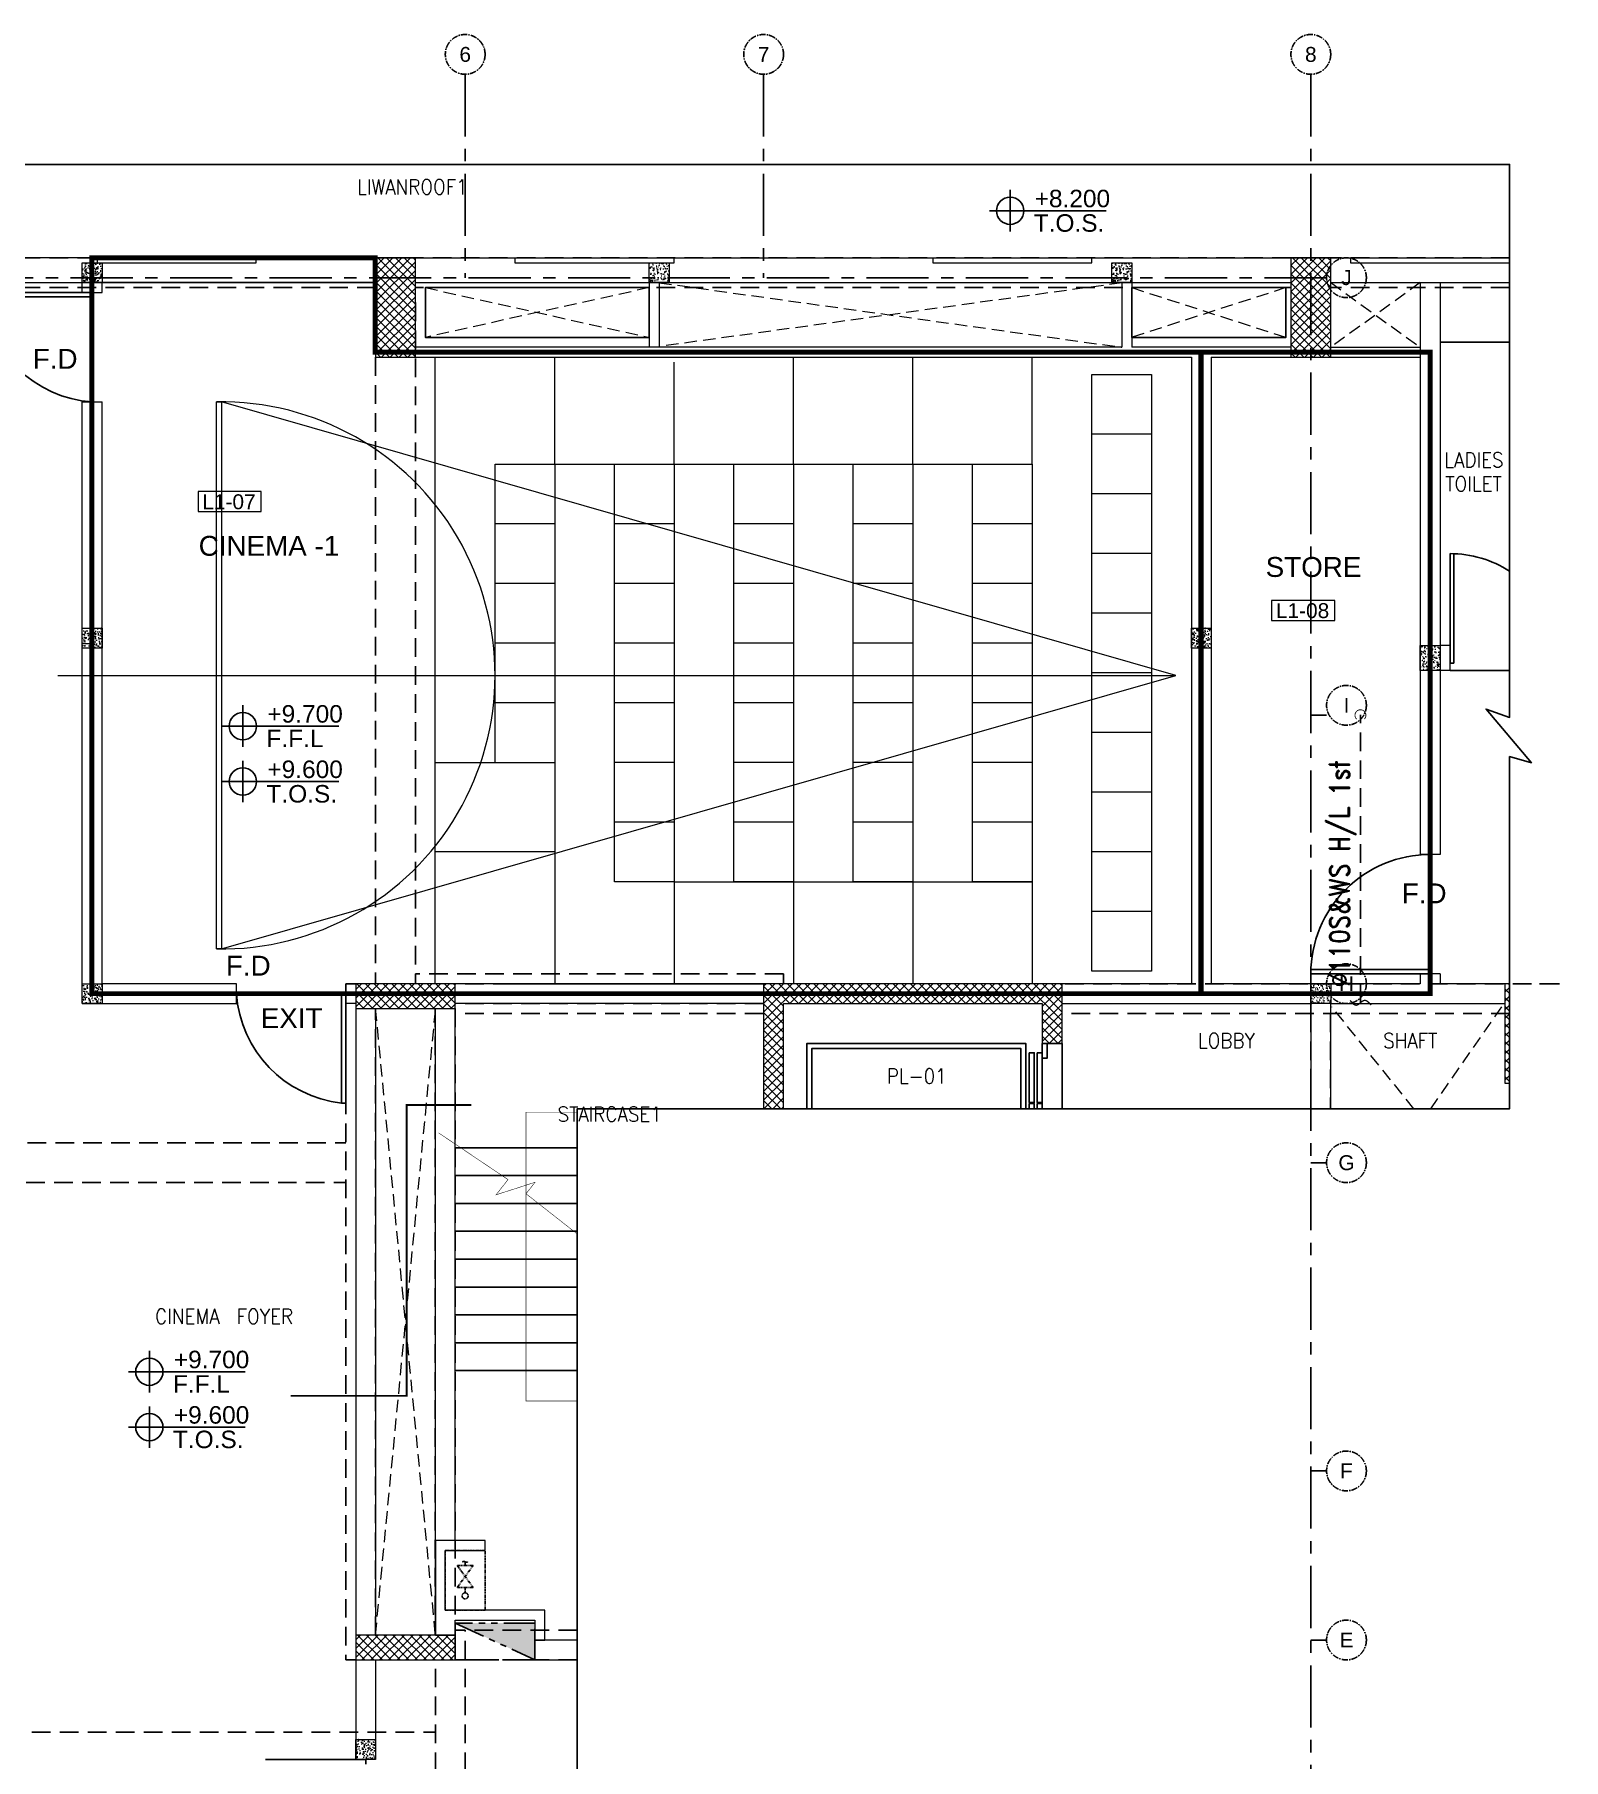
# Model space of a CAD drawing. Header units: millimetres. Extents: x 120409 to 293413, y 279268 to 473550.
# Drawn here: x 141779 to 157148, y 341519 to 358866 of the extents above; entities that cross this region are included whole.
import ezdxf
from ezdxf.enums import TextEntityAlignment as Align

# ---------------------------------------------------------------- set-up
doc = ezdxf.new("R2010")
doc.units = ezdxf.units.MM
doc.header["$LTSCALE"] = 50
doc.header["$MEASUREMENT"] = 0
for name, pattern in [('BASE PLANS-J 2-4-16$0$CENTER', [2, 1.25, -0.25, 0.25, -0.25]), ('BASE PLANS-J 2-4-16$0$HIDDENX2', [0.75, 0.5, -0.25]), ('BASE PLANS-J 2-4-16$0$PHANTOM2', [1.25, 0.625, -0.125, 0.125, -0.125, 0.125, -0.125]), ('DASHED2', [9.524999999999999, 6.35, -3.175]), ('FF$0$HIDDEN2', [0.1875, 0.125, -0.0625]), ('HIDDEN', [0.375, 0.25, -0.125])]:
    doc.linetypes.add(name, pattern=pattern)
for name, color, linetype, lineweight in [('A-LEASING LINE', 255, 'DASHED2', 9), ('A-LEASING NUMBER', 255, 'Continuous', 9), ('BASE PLANS-J 2-4-16$0$A-BLOCK', 255, 'Continuous', 18), ('BASE PLANS-J 2-4-16$0$A-CINEMA DETAILS', 255, 'Continuous', 13), ('BASE PLANS-J 2-4-16$0$A-Concrete post &encasement added 28-3-2011', 255, 'Continuous', 5), ('BASE PLANS-J 2-4-16$0$A-HIDDEN', 8, 'BASE PLANS-J 2-4-16$0$HIDDENX2', 9), ('BASE PLANS-J 2-4-16$0$S-COL', 255, 'Continuous', 20)]:
    doc.layers.add(name, color=color, linetype=linetype, lineweight=lineweight)
for name, color, linetype in [('A-LEVEL', 255, 'Continuous'), ('A-TEXT', 255, 'Continuous'), ('BASE PLANS-J 2-4-16$0$A-AXIS', 255, 'Continuous'), ('BASE PLANS-J 2-4-16$0$A-DOOR', 255, 'Continuous'), ('BASE PLANS-J 2-4-16$0$A-MARK-SECTIONS', 255, 'BASE PLANS-J 2-4-16$0$CENTER'), ('BASE PLANS-J 2-4-16$0$A-TEXT', 255, 'Continuous'), ('BASE PLANS-J 2-4-16$0$AC-Fresh DUCT', 255, 'Continuous'), ('BASE PLANS-J 2-4-16$0$Axis', 8, 'BASE PLANS-J 2-4-16$0$CENTER'), ('BASE PLANS-J 2-4-16$0$BS-TOILET FUR', 255, 'Continuous'), ('BASE PLANS-J 2-4-16$0$ELEV.', 252, 'Continuous'), ('BASE PLANS-J 2-4-16$0$FD', 255, 'Continuous'), ('BASE PLANS-J 2-4-16$0$LIFTS', 8, 'Continuous'), ('BASE PLANS-J 2-4-16$0$P-FIRE-HOSE', 255, 'BASE PLANS-J 2-4-16$0$PHANTOM2'), ('BASE PLANS-J 2-4-16$0$S-COL-HAT', 8, 'Continuous'), ('BASE PLANS-J 2-4-16$0$stair', 8, 'Continuous'), ('DIM', 255, 'Continuous'), ('FF$0$A-CONCRETE HIDDEN', 8, 'FF$0$HIDDEN2'), ('OUT RETAIL', 253, 'Continuous'), ('P-PIPE-DRA', 40, 'Continuous'), ('P-PIPE-DRA-TXT', 181, 'Continuous')]:
    doc.layers.add(name, color=color, linetype=linetype)
doc.styles.add('ARIAL', font='ARIALUNI.TTF')
doc.styles.add('BASE PLANS-J 2-4-16$0$ARIAL', font='ARIALUNI.TTF')
doc.styles.add('BASE PLANS-J 2-4-16$0$style1', font='arial.ttf')
doc.styles.add('ROMANS', font='ROMANS.shx', dxfattribs={"width": 0.9})
doc.styles.add('SS', font='romand.shx', dxfattribs={"width": 0.85, "height": 200})
doc.styles.add('VK', font='arial.ttf', dxfattribs={"width": 0.8})
pattern_1 = [(135, (115077.2295139879, 45947.43516076996), (-44.19417382415922, -44.19417382415921), []), (225, (115077.2295139879, 45947.43516076996), (44.19417382415921, -44.19417382415922), [])]
pattern_2 = [(140, (115077.2295139879, 45947.43516076996), (6.275213498259515, 71.72601826007535), [7.5, -82.5]), (85.00000000000001, (115077.2295139879, 45947.43516076996), (-75.21921337000119, -13.8751333613), [6, -66]), (190.45144446, (115077.7524483879, 45953.41232886996), (-68.94399909686294, 57.8508846727112), [6.374019199999999, -70.1142112]), (136.1842, (115057.2295139879, 45947.43516076996), (16.55192807930766, 106.7241330671572), [11.24999999999999, -123.75]), (186.63563549, (115058.6088446879, 45956.32883526997), (-97.41186007745505, 93.46619456742283), [9.5610342, -105.171376]), (81.18416399000002, (115057.2295139879, 45947.43516076996), (-97.41186002699902, 93.46619450547732), [9, -99.0000001]), (111, (115062.2295139879, 45957.43516076996), (40.26188906653389, 59.69070521184616), [7.5, -82.5]), (56.00000000000004, (115062.2295139879, 45957.43516076996), (-72.5150045046853, 24.33153319215818), [6, -66]), (161.45144474, (115065.5846713879, 45962.40938616997), (-32.25311528063538, 84.02223767299711), [6.374018999999998, -70.11421119999996]), (127.5, (115077.2295139879, 45947.43516076996), (-33.28938538313115, 1.215985531729069), [0, -65.19999999999999, 0, -67, 0, -66.25]), (97.49999999999997, (115077.2295139879, 45947.43516076996), (-39.44117118823603, 26.30695374421486), [0, -38.2, 0, -63.7, 0, -25.25]), (57.49999999999999, (115077.2295139879, 45925.13516076996), (2.255487173437979, 53.3822436172409), [0, -24.99999999999999, 0, -77.99999999999996, 0, -103.5]), (47.5, (115077.2295139879, 45915.13516076996), (-10.01049823323177, 58.31861693423862), [0, -32.5, 0, -51.8, 0, -73.5])]

# ---------------------------------------------------------------- blocks, each defined once
blk = doc.blocks.new('BASE PLANS-J 2-4-16$0$ax-new')
at = {"layer": 'BASE PLANS-J 2-4-16$0$Axis', "ltscale": 10}
for p, q in [((-117822.4140537655, 419318.1265429123), (-117822.4140537654, 417272.6496454286)), ((-114822.4140537655, 419318.1265429123), (-114822.4140537654, 417272.6496454286)), ((-109322.4140537655, 419318.1265429123), (-109322.4140537648, 392520.9138897466)), ((-109163.9648367942, 417272.6496454286), (-139654.929223103, 417272.6496454286)), ((-109163.9648367942, 412872.6496195168), (-109322.4140537654, 412872.6496195168)), ((-109163.9648367942, 410172.6495929463), (-109322.4140537654, 410172.6495929463)), ((-109163.9648367942, 408372.6495929463), (-109322.4140537654, 408372.6495929463)), ((-109163.9648367942, 405272.6495929463), (-109322.4140537654, 405272.6495929463)), ((-109163.9648367942, 403572.6495929463), (-109322.4140537654, 403572.6495929463))]:
    blk.add_line(p, q, dxfattribs=at)
at = {"layer": 'BASE PLANS-J 2-4-16$0$Axis'}
for centre in [(-117822.4140537655, 419518.1265429123), (-114822.4140537655, 419518.1265429123), (-109322.4140537655, 419518.1265429123), (-108963.9648367942, 417272.6496454286), (-108963.9648367942, 412972.3636023082), (-108963.9648367941, 410172.8540939875), (-108963.9648367942, 408373.0771847549), (-108963.9648368142, 405273.0771849416), (-108963.9648368142, 403572.8543471838)]:
    blk.add_circle(centre, 200.0000000000031, dxfattribs=at)
at = {"layer": 'BASE PLANS-J 2-4-16$0$Axis', "style": 'BASE PLANS-J 2-4-16$0$style1'}
for s, p in [('6', (-117822.4140537655, 419518.1265429123)), ('7', (-114822.4140537655, 419518.1265429123)), ('8', (-109322.4140537655, 419518.1265429123)), ('J', (-108963.9648367942, 417272.6496454286)), ('I', (-108963.9648367942, 412972.3636023082)), ('H', (-108963.9648367941, 410172.8540939875)), ('G', (-108963.9648367942, 408373.0771847549)), ('F', (-108963.9648368142, 405273.0771849416)), ('E', (-108963.9648368142, 403572.8543471838))]:
    blk.add_text(s, height=149.9999999999999, dxfattribs=at).set_placement(p, align=Align.MIDDLE)
blk = doc.blocks.new('BASE PLANS-J 2-4-16$0$DOOR SINGLE1')
at = {"layer": 'BASE PLANS-J 2-4-16$0$A-DOOR'}
for p, q in [((-11552.44818072436, 19407.6185403478), (-11555.3053235815, 19407.6185403478)), ((-11555.3053235815, 19407.6185403478), (-11555.3053235815, 19327.6185403478)), ((-11552.44818072436, 19407.6185403478), (-11552.44818072436, 19327.6185403478))]:
    blk.add_line(p, q, dxfattribs=at)
blk.add_arc((-11555.3053235815, 19407.6185403478), 79.99999999999895, 270, 0, dxfattribs=at)
blk = doc.blocks.new('BASE PLANS-J 2-4-16$0$fc1')
at = {"layer": 'BASE PLANS-J 2-4-16$0$P-FIRE-HOSE'}
for p, q in [((151.6626605887431, 200), (112.8056369301048, 200)), ((370.1677648178302, 200), (424.7684297628584, 200))]:
    blk.add_line(p, q, dxfattribs=at)
for points in [[(0, 0), (600, 0), (600, 400), (0, 400)], [(370.1677648178302, 279.5299415033078), (370.1677648178302, 120.4700584967504), (151.6626605886849, 279.5299415033078), (151.6626605887431, 120.4700584967504)]]:
    blk.add_lwpolyline(points, close=True, dxfattribs=at)
blk.add_circle((455.3211641981615, 200), 30.55273443534467, dxfattribs=at)
for centre, radius, start, end in [((133.5357453629258, 187.6474561278591), 23.92332767894522, 148.9130113261631, 211.0869886738368), ((90.3560379569535, 213.6817488063243), 26.49761565745567, 328.9130113261631, 26.85127802850284)]:
    blk.add_arc(centre, radius, start, end, dxfattribs=at)
blk = doc.blocks.new('BASE PLANS-J 2-4-16$0$fcd')
at = {"layer": 'BASE PLANS-J 2-4-16$0$P-FIRE-HOSE'}
h = blk.add_hatch(color=256, dxfattribs=at)
h.dxf.hatch_style = 1
h.paths.add_polyline_path([(-79.99999999999636, 0), (-79.99999999999636, -37), (0, -37), (-33.46324915024889, -21.52324726800725), (-34.2204918348616, -21.17302252637455), (-34.8803274433576, -20.86784855744554)])
blk.add_line((0, -37), (-79.99999999999636, 0), dxfattribs=at)
blk.add_lwpolyline([(-79.99999999999636, -37), (0, -37), (0, 0), (-79.99999999999636, 0)], close=True, dxfattribs=at)
blk = doc.blocks.new('LEASING')
at = {"layer": 'A-LEASING NUMBER'}
blk.add_lwpolyline([(270.5728145366593, 87.30789914319757), (799.3214477127473, 87.30789914319757), (799.3214477127473, 255.13062138448), (270.5728145366593, 255.13062138448)], close=True, dxfattribs=at)
at = {"layer": 'A-LEASING NUMBER', "style": 'ARIAL'}
blk.add_attdef('4TH-01', text='', height=100, dxfattribs=at).set_placement((529.5290531516075, 169.6298666000366), align=Align.MIDDLE_CENTER)
blk = doc.blocks.new('HK')
for points in [[(0, 17.82), (0, -17.82)], [(82.16502193396632, 0), (-17.82, 0)]]:
    blk.add_lwpolyline(points)
blk.add_circle((0, 1e-16), 11.7)
at = {"style": 'VK'}
for tag, p in [('REL', (21, 3)), ('APS', (20.20748035152395, -18))]:
    blk.add_attdef(tag, p, '', height=15, dxfattribs=at)
blk = doc.blocks.new('A$C15096C43')
at = {"layer": 'FF$0$A-CONCRETE HIDDEN', "ltscale": 30}
for p, q in [((20503.06207406776, 600.0635729829082), (4200.000005997252, 600.0635729036294)), ((29699.7657043021, 600.0635730275535), (20903.06216693936, 600.0635729847709)), ((31897.44198223825, 600.0635730382055), (30099.7657043021, 600.0635730295326)), ((20503.06207406776, 300.0635729829082), (12800.00000599712, 300.0635729454225)), ((29698.76571030052, 300.0635730276117), (20899.00006530328, 300.0635729847709)), ((31897.44198223825, 300.0635730382637), (30099.7657043021, 300.0635730295326)), ((20899.00006530328, 150.0003980568144), (20899.00006530328, -6699.795067428378)), ((20499.00006530328, -399.9993109371862), (20499.00006530328, -6699.795067428378)), ((32400.32165560835, -6699.795145307551), (27400.12574471043, -6699.795145307551)), ((32200.32165560823, -6699.794815487054), (32439.90486588066, -6699.794815487054)), ((20499.00004849593, -13249.79490260349), (20499.00004319298, -6949.795067428378)), ((21099.00004323512, -6949.794795858266), (21099.00004323536, -13249.7946336547)), ((21297.99210673138, -6949.794795858266), (21299.03178308344, -13499.79490260349)), ((31899.76570430036, -6999.795145307551), (27400.12574471043, -6999.795145307551)), ((29899.76573554437, -6999.795145307551), (29899.76573554437, -7957.052654507337)), ((30098.76574153999, -6999.795145307551), (30098.76574153999, -7957.052654507337)), ((7999.000128216096, -8299.572735603957), (20199.00004432919, -8299.572735603957)), ((13049.66912076178, -8699.572735603957), (20199.00004466587, -8699.572735603957)), ((20300.00000599735, -13249.79490260349), (20299.00004849593, -13249.79490260431)), ((22525.97873718028, -13199.79490156699), (21298.98416431992, -13199.79490260349)), ((21303.06204738897, -13289.79456100182), (21303.06204738897, -13289.79456100182)), ((21400.97923144126, -21650.42941375275), (21400.97923144126, -13199.79490251734)), ((20300.00000599735, -13499.79490260349), (20199.00004870641, -13499.79490268847)), ((21100.97923144126, -21650.42941375275), (21100.97923144126, -13499.79490260349)), ((22525.97873718028, -13499.79490156705), (21299.00001199309, -13499.79490260349)), ((16199.98680644167, -14224.79489177337), (21099.95383812288, -14224.79488763423))]:
    blk.add_line(p, q, dxfattribs=at)
for points in [[(20300.00000599735, -6699.795145307551), (20199.0000429825, -6699.795145307551), (20199.00004870641, -13499.79490268847), (20300.00000599735, -13499.79490260349)], [(24599.76420915521, -6699.795145307551), (24599.76420915521, -6599.795145307551), (20900.06216693947, -6599.795145307551)], [(24399.7642091551, -6699.795145307551), (21300.06198499176, -6699.795145307551)], [(24399.7642091551, -6899.795145307551), (21300.06198499176, -6899.795145307551)], [(24399.7642091551, -6999.795145307551), (21300.06198499176, -6999.795145307551)]]:
    blk.add_lwpolyline(points, dxfattribs=at)
blk = doc.blocks.new('*U92')
at = {"layer": 'P-PIPE-DRA', "color": 142, "const_width": 0.008461538461533736}
blk.add_lwpolyline([(0.03889099966900193, -0.03889074626113721, 2.41421356237317), (-0.03889074626110381, -0.0388909996690146)], format="xyb", dxfattribs=at)
blk = doc.blocks.new('*U93')
at = {"layer": 'P-PIPE-DRA', "color": 1, "const_width": 0.02}
blk.add_lwpolyline([(0.1647521156770357, -0.03540407747271118), (0.1444991908776904, -0.01331925605992914), (0.1242006439267869, 0.006846141327063647), (0.1140200052221389, 0.01560923600282992), (0.1038108526727669, 0.02317269066247791), (0.09356748350972625, 0.02929657730278395), (0.08328419496407212, 0.0337409679205244), (0.07295528426685978, 0.03626593451247558), (0.06257504864914437, 0.03663154907541385), (0.05213835431150559, 0.03461666344276278), (0.04165063285377704, 0.03034885897312875), (0.03112664569847116, 0.02426366417928211), (0.02058147492349511, 0.01680719136745225), (-0.0005120891738391387, -0.0004351390852396478), (-0.02150940281496883, -0.01780923393511199), (-0.03193426051968919, -0.0254304122434174), (-0.04228980937663709, -0.03174619473232981), (-0.0525609673079054, -0.03631046909561986), (-0.06273265305699936, -0.03867714501857006), (-0.07279497796730046, -0.03853915264322514), (-0.08275556079636243, -0.0360581446731584), (-0.09262570621987855, -0.03149445617445011), (-0.102416718913542, -0.0251084222131804), (-0.1121399035530461, -0.01716037785542949), (-0.121806564814084, -0.007910658167277583), (-0.1410155359035342, 0.01345246693590843), (-0.1601340695874384, 0.03689827256773608)], dxfattribs=at)

msp = doc.modelspace()

# ---------------------------------------------------------------- hatches: boundary and pattern name
at = {"layer": 'BASE PLANS-J 2-4-16$0$A-Concrete post &encasement added 28-3-2011', "ltscale": 15}
h = msp.add_hatch(dxfattribs=at)
h.set_pattern_fill('AR-CONC', color=256, scale=10, angle=90)
h.set_pattern_definition(pattern_2)
h.paths.add_polyline_path([(142258.0366109172, 356570.0844259624), (142458.008975691, 356570.0844259624), (142458.008975691, 356370.0844259624), (142258.0366109172, 356370.0844259624)])
h = msp.add_hatch(dxfattribs=at)
h.set_pattern_fill('AR-CONC', color=256, scale=10, angle=90)
h.set_pattern_definition([(140, (123477.4455528855, 45947.43514286412), (6.275213498259515, 71.72601826007535), [7.5, -82.5]), (85.00000000000001, (123477.4455528855, 45947.43514286412), (-75.21921337000119, -13.8751333613), [6, -66]), (190.45144446, (123477.9684872855, 45953.41231096412), (-68.94399909686294, 57.8508846727112), [6.374019199999999, -70.1142112]), (136.1842, (123457.4455528855, 45947.43514286412), (16.55192807930766, 106.7241330671572), [11.24999999999999, -123.7499999999999]), (186.63563549, (123458.8248835855, 45956.32881736413), (-97.41186007745505, 93.46619456742283), [9.5610342, -105.171376]), (81.18416399000002, (123457.4455528855, 45947.43514286412), (-97.41186002699902, 93.46619450547732), [9, -99.0000001]), (111, (123462.4455528855, 45957.43514286412), (40.26188906653389, 59.69070521184616), [7.5, -82.5]), (56.00000000000004, (123462.4455528855, 45957.43514286412), (-72.5150045046853, 24.33153319215818), [6, -66]), (161.45144474, (123465.8007102855, 45962.40936826413), (-32.25311528063538, 84.02223767299711), [6.374018999999995, -70.11421119999991]), (127.5, (123477.4455528855, 45947.43514286412), (-33.28938538313115, 1.215985531729069), [0, -65.19999999999999, 0, -67, 0, -66.25]), (97.49999999999994, (123477.4455528855, 45947.43514286412), (-39.44117118823603, 26.30695374421486), [0, -38.2, 0, -63.7, 0, -25.25]), (57.49999999999999, (123477.4455528855, 45925.13514286412), (2.255487173437979, 53.3822436172409), [0, -24.99999999999998, 0, -77.99999999999991, 0, -103.4999999999999]), (47.5, (123477.4455528855, 45915.13514286412), (-10.01049823323177, 58.31861693423862), [0, -32.5, 0, -51.8, 0, -73.5])])
h.paths.add_polyline_path([(147957.8568059241, 356570.0844080566), (148157.8291706979, 356570.0844080566), (148157.8291706979, 356370.0844080566), (147957.8568059241, 356370.0844080566)])
h = msp.add_hatch(dxfattribs=at)
h.set_pattern_fill('AR-CONC', color=256, scale=10, angle=90)
h.set_pattern_definition([(140, (128128.4191773534, 45947.43534622493), (6.275213498259515, 71.72601826007535), [7.5, -82.5]), (85.00000000000001, (128128.4191773534, 45947.43534622493), (-75.21921337000119, -13.8751333613), [6, -66]), (190.45144446, (128128.9421117534, 45953.41251432493), (-68.94399909686294, 57.8508846727112), [6.374019199999999, -70.1142112]), (136.1842, (128108.4191773534, 45947.43534622493), (16.55192807930766, 106.7241330671572), [11.24999999999999, -123.7499999999999]), (186.63563549, (128109.7985080534, 45956.32902072493), (-97.41186007745505, 93.46619456742283), [9.5610342, -105.171376]), (81.18416399000002, (128108.4191773534, 45947.43534622493), (-97.41186002699902, 93.46619450547732), [9, -99.0000001]), (111, (128113.4191773534, 45957.43534622493), (40.26188906653389, 59.69070521184616), [7.5, -82.5]), (56.00000000000004, (128113.4191773534, 45957.43534622493), (-72.5150045046853, 24.33153319215818), [6, -66]), (161.45144474, (128116.7743347534, 45962.40957162493), (-32.25311528063538, 84.02223767299711), [6.374018999999994, -70.1142111999999]), (127.5, (128128.4191773534, 45947.43534622493), (-33.28938538313115, 1.215985531729069), [0, -65.19999999999999, 0, -67, 0, -66.25]), (97.49999999999993, (128128.4191773534, 45947.43534622493), (-39.44117118823603, 26.30695374421486), [0, -38.2, 0, -63.7, 0, -25.25]), (57.49999999999999, (128128.4191773534, 45925.13534622492), (2.255487173437979, 53.3822436172409), [0, -24.99999999999998, 0, -77.9999999999999, 0, -103.4999999999999]), (47.5, (128128.4191773534, 45915.13534622492), (-10.01049823323177, 58.31861693423862), [0, -32.5, 0, -51.8, 0, -73.5])])
h.paths.add_polyline_path([(152608.830430392, 356570.0846114174), (152808.8027951658, 356570.0846114174), (152808.8027951658, 356370.0846114174), (152608.830430392, 356370.0846114174)])
h = msp.add_hatch(dxfattribs=at)
h.set_pattern_fill('AR-CONC', color=256, scale=10, angle=90)
h.set_pattern_definition(pattern_2)
h.paths.add_polyline_path([(142258.0362391126, 352895.1887167328), (142458.0086038864, 352895.1887167328), (142458.0086038864, 352695.1887167328), (142258.0362391126, 352695.1887167328)])
h = msp.add_hatch(dxfattribs=at)
h.set_pattern_fill('AR-CONC', color=256, scale=10, angle=90)
h.set_pattern_definition(pattern_2)
h.paths.add_polyline_path([(153407.6408503284, 352895.1872851168), (153607.6132151022, 352895.1872851168), (153607.6132151022, 352695.1872851168), (153407.6408503284, 352695.1872851168)])
h = msp.add_hatch(dxfattribs=at)
h.set_pattern_fill('AR-CONC', color=256, scale=10, angle=90)
h.set_pattern_definition(pattern_2)
h.paths.add_polyline_path([(155707.668485555, 352720.0844080624), (155907.6408503288, 352720.0844080624), (155907.6408503288, 352470.0844080624), (155707.668485555, 352470.0844080624)])
h = msp.add_hatch(dxfattribs=at)
h.set_pattern_fill('AR-CONC', color=256, scale=10, angle=90)
h.set_pattern_definition(pattern_2)
h.paths.add_polyline_path([(142258.0366008006, 349320.2904344023), (142458.0089655743, 349320.2904344023), (142458.0089655743, 349120.2904344023), (142258.0366008006, 349120.2904344023)])
h = msp.add_hatch(dxfattribs=at)
h.set_pattern_fill('AR-CONC', color=256, scale=10, angle=90)
h.set_pattern_definition(pattern_2)
h.paths.add_polyline_path([(154607.8196441863, 349320.4538639159), (154807.8196441863, 349320.4538639159), (154807.8196441863, 349120.4529347726), (154607.8196441863, 349120.4529347726)])
h = msp.add_hatch(dxfattribs=at)
h.set_pattern_fill('AR-CONC', color=256, scale=10, angle=90)
h.set_pattern_definition(pattern_2)
h.paths.add_polyline_path([(145007.9928911054, 341720.2897287448), (145207.9652558792, 341720.2897287448), (145207.9652558792, 341520.2897287448), (145007.9928911054, 341520.2897287448)])
at = {"layer": 'BASE PLANS-J 2-4-16$0$S-COL-HAT', "ltscale": 15}
h = msp.add_hatch(dxfattribs=at)
h.set_pattern_fill('ANSI37', color=256, scale=500, angle=90)
h.set_pattern_definition(pattern_1)
h.paths.add_polyline_path([(145607.0365929395, 356620.0850374781), (145207.0365929395, 356620.0850374781), (145207.0365929395, 355620.0850374781), (145607.0365929395, 355620.0850374781)])
h = msp.add_hatch(dxfattribs=at)
h.set_pattern_fill('ANSI37', color=256, scale=500, angle=90)
h.set_pattern_definition(pattern_1)
h.paths.add_polyline_path([(154807.8022319383, 356620.08503748), (154407.8022319383, 356620.08503748), (154407.8022319383, 355620.08503748), (154807.8022319383, 355620.08503748)])
h = msp.add_hatch(dxfattribs=at)
h.set_pattern_fill('ANSI37', color=256, scale=500, angle=90)
h.set_pattern_definition(pattern_1)
h.paths.add_polyline_path([(145008.0539458807, 349320.0848966156), (145008.0539458807, 349070.0848966156), (146008.0539458807, 349070.0848966156), (146008.0539458807, 349320.0848966156)])
h = msp.add_hatch(dxfattribs=at)
h.set_pattern_fill('ANSI37', color=256, scale=500, angle=90)
h.set_pattern_definition(pattern_1)
h.paths.add_polyline_path([(149108.0539457119, 348063.0319663456), (149308.0539457119, 348063.0319663456), (149308.0539457119, 349120.0853348979), (151908.0539458832, 349120.0853348979), (151908.0539458832, 348720.0852582724), (152108.055440859, 348720.0852582724), (152108.055440859, 349320.0853348979), (149108.0539457119, 349320.0853348979)])
h = msp.add_hatch(dxfattribs=at)
h.set_pattern_fill('ANSI37', color=256, scale=500, angle=90)
h.set_pattern_definition(pattern_1)
h.paths.add_polyline_path([(156605.4192847338, 348320.0849745021), (156605.4192847338, 349320.0849745021), (156558.0539458808, 349320.0849745021), (156558.0539458808, 348320.0849745021)])
h = msp.add_hatch(dxfattribs=at)
h.set_pattern_fill('ANSI37', color=256, scale=500, angle=90)
h.set_pattern_definition(pattern_1)
h.paths.add_polyline_path([(145008.0713641245, 342770.085257423), (145008.0713641245, 342520.085257423), (146008.071364124, 342520.085257423), (146008.071364124, 342770.085257423)])

# ---------------------------------------------------------------- linework, layer by layer
at = {"layer": 'A-LEASING LINE', "const_width": 50}
for points in [[(142354.0503060003, 356620.020161605), (145203.0337044524, 356620.020161605), (145203.0337044524, 355670.0202857687), (153503.6548565011, 355670.0202857687), (153503.6548565011, 349220.0755170251), (142354.0503060003, 349220.2254012469)], [(153507.6577389924, 349220.1390151855), (155807.6578743014, 349220.1390151855), (155807.6578743014, 355670.08503748), (153507.6577389924, 355670.08503748)]]:
    msp.add_lwpolyline(points, close=True, dxfattribs=at)
at = {"layer": 'BASE PLANS-J 2-4-16$0$A-BLOCK'}
for p, q in [((142408.0363416271, 356620.084518968), (139808.0369267901, 356620.0844969851)), ((142408.0363416271, 356620.0844259661), (144008.0369267901, 356620.0844259661)), ((146608.0363416276, 356620.0844259624), (148208.0369267897, 356620.0844259624)), ((150808.0363416271, 356620.0844259661), (152408.0369267901, 356620.0844259661)), ((155008.0353017971, 356620.0843750414), (156608.0358869601, 356620.0843750414)), ((137508.0365276374, 356370.0844080494), (145207.0365869437, 356370.0844080549)), ((145207.0365869437, 356370.0846956809), (142258.0366109172, 356370.0846956809)), ((142258.0366109177, 356270.1071630594), (142258.0366109172, 356370.0846956809)), ((142258.0366109172, 356370.0844080512), (145207.0365869437, 356370.0844080549)), ((142458.0366109177, 356270.1071114567), (142458.0366109172, 356370.0846956809)), ((145607.0365869437, 356370.0844080549), (153607.6408503284, 356370.0844080605)), ((152808.8027951658, 356370.0844080587), (152808.8028235866, 355720.0847268299)), ((153607.6408503284, 356370.0844080605), (154407.8022259425, 356370.0844080605)), ((154807.8022259425, 356370.0844080605), (156605.4192847338, 356370.0844080618)), ((155707.6408503288, 356370.0844080587), (155707.6408503288, 350620.289973433)), ((155907.6408503288, 356370.0844080587), (155907.6408503288, 354020.0844080624)), ((142258.0366109177, 356270.1071630594), (142458.0366109177, 356270.1071114567)), ((152708.8027951635, 355720.0844119367), (145607.0365869437, 355720.0844119367)), ((145607.0365869437, 355620.0844119367), (153407.6408503284, 355620.0844119367)), ((147007.6771208593, 354545.2724457), (147007.6771208588, 355620.0844119367)), ((149407.6771208593, 354545.2724457), (149407.6771208593, 355620.0844119367)), ((150607.6771208593, 354545.2724457), (150607.6771208593, 355620.0844119367)), ((151807.6771208588, 354545.2724457), (151807.6771208588, 355620.0844119367)), ((154407.8022259425, 355720.0844119367), (152808.8028235866, 355720.0844119367)), ((153407.6408503284, 355620.0844119367), (153407.6408503284, 349320.28920311)), ((153607.6408503284, 355620.0844119367), (153607.6408503284, 349320.28920311)), ((153607.6408503284, 355620.0844119367), (154407.8022259425, 355620.0844119367)), ((154807.8022259425, 355720.0844119367), (155707.6408503288, 355720.0844119367)), ((154807.8022259425, 355620.08503748), (155707.6408503288, 355620.08503748)), ((148207.6771208588, 354545.2724457), (148207.6771208588, 355570.0840665986)), ((142258.0360018141, 355170.1070788977), (142458.0360018141, 355170.1070788977)), ((142258.0361404782, 353770.0844080512), (142258.0360018141, 355170.1070788977)), ((142458.0366109181, 349320.28920311), (142458.0360018141, 355170.1070788977)), ((146407.6771208593, 354545.2724457), (151807.6771208588, 354545.2724457)), ((155907.6408503288, 354020.0844080624), (155907.6408503288, 350620.2899724421)), ((142258.0366109181, 349120.28920311), (142258.0361404782, 353770.0844080512)), ((156007.6418973351, 352720.0844080643), (155907.6408503288, 352720.0844080624)), ((156007.6418985971, 352470.0844080643), (156007.6418973351, 352720.0844080643)), ((156007.6418985971, 352470.0844080624), (155907.6408503288, 352470.0844080624)), ((147007.6771208593, 350645.2724457), (147007.6771208593, 349320.289815857)), ((155907.6408675094, 350620.2899724421), (155707.6408503298, 350620.289973433, -1.525707009630561e-09)), ((149407.6771208593, 350420.2724457), (149407.6771208593, 349320.289815857)), ((150607.6771208593, 350420.2724457), (150607.6771208593, 349320.289815857)), ((151807.6771208588, 350420.2724457), (151807.6771208588, 349320.289815857)), ((148207.6771208588, 350345.3092140657), (151807.6771208588, 350345.3092140657)), ((148207.6771208588, 350345.3092140657), (148207.6771208588, 349320.289815857)), ((155707.6408503288, 349420.2889264476), (155707.6408503288, 349320.2889507738)), ((155907.6408503288, 349420.2889254381), (155707.6408503288, 349420.2889264476)), ((155907.6408503288, 349420.2889254381), (155907.6408503288, 349320.288933291)), ((143807.9928846052, 349320.28920311), (142458.0366109181, 349320.28920311)), ((143807.9928846052, 349120.28920311), (143807.9928846052, 349320.28920311)), ((149107.8007307956, 349320.0857785036), (144907.9928652057, 349320.0846883979)), ((144907.9929170273, 349120.28920311), (144907.9928652057, 349320.0846883979)), ((146404.992958717, 349320.28920311), (148958.4324183296, 349320.2897073653)), ((153407.6408503284, 349320.2891518277), (152107.8022259427, 349320.2892654528)), ((155707.6408503288, 349320.2889507738), (153607.6408503284, 349320.2891343449)), ((156558.053939885, 349320.0849745021), (155907.6408503288, 349320.288933291)), ((142258.0366109181, 349120.28920311), (143807.9928846052, 349120.28920311)), ((145008.0365276377, 349120.084715125), (144907.9928651527, 349120.0846883979)), ((145007.99289109, 349070.28920311), (145007.9928911021, 341520.2897287448)), ((145207.99289109, 349070.28920311), (145207.9928910998, 342770.289728741)), ((149107.8007307956, 349120.0857785036), (146008.0365276377, 349120.0849745021)), ((152107.8022259427, 349120.4531305347), (154608.6077556201, 349120.453130531)), ((154608.6077556201, 349120.2890278985), (154608.6077556218, 348063.0319663455)), ((154807.59233846, 349120.2892191735), (156557.8022259407, 349120.2889681523)), ((154808.6077556201, 348063.0319663455), (154808.6077556201, 349120.2892191735)), ((147233.9560396758, 342720.0849745009), (146808.0539458808, 342720.0849745002)), ((145207.9928911002, 342520.289728741), (145207.9928911021, 341520.2897287448)), ((145207.9928911021, 341520.2897287448), (145007.9928911021, 341520.2897287448))]:
    msp.add_line(p, q, dxfattribs=at)
for points in [[(142408.0363416271, 356620.0844259661), (142408.0363416271, 356570.0844259661), (144008.0369267901, 356570.0844259661), (144008.0369267901, 356620.0846956772), (146608.0363416276, 356620.0846956772), (146608.0363416276, 356570.0844259624), (148208.0369267897, 356570.0844259624), (148208.0369267897, 356620.0845680077), (150808.0363416271, 356620.0845899907)], [(150808.0363416271, 356620.0844259661), (150808.0363416271, 356570.0844259661), (152408.0369267901, 356570.0844259661), (152408.0369267901, 356620.0844259661)], [(152408.0369267901, 356620.0846035209), (155008.0353017971, 356620.0846255039)], [(155008.0353017971, 356620.0843750414), (155008.0353017971, 356570.0843750414), (156608.0358869601, 356570.0843750414), (156608.0358869601, 356620.0843750414)], [(147957.8568059241, 356370.0844080568), (147957.8568059241, 355720.0948831782)], [(148057.9055387485, 356370.0844080568), (148057.835538634, 355720.0747603838)], [(152708.8027951658, 356370.0844080587), (152708.8027951661, 355720.0847617582), (152708.8027951661, 355720.0847617582)], [(143608.0360332768, 355171.1945394882), (143658.0360332768, 355171.1945394882), (143658.0360332768, 349669.35104259), (143608.0360332768, 349669.35104259), (143608.0360332768, 355171.1945394882)], [(145808.0539458809, 342770.0849745021), (145808.0539458717, 349070.0847317994)], [(146008.0539458717, 343720.084656543), (146008.0539458717, 349070.0847317994)], [(146307.1063186951, 343620.084656543), (146307.1063186951, 343720.084656543), (145808.0539458795, 343720.084656543), (145808.0539458795, 342770.0849745021), (146008.0539458809, 342770.0849745021), (146008.0539458809, 342920.0846684658), (146808.0539458808, 342920.0846684658), (146808.0539458808, 342720.0849745002), (146908.0539458808, 342720.0849745002), (146908.0539458808, 343020.0846684118), (145907.1063186951, 343020.084656543), (145907.1063186951, 343620.084656543), (146307.1063186951, 343620.084656543)], [(146008.0539458717, 343020.0846684118), (146008.0539458717, 343020.2893848874)], [(146008.1375998305, 342920.2893968102), (146808.0539458808, 342920.1871856552), (146808.0539458808, 342519.9827633471), (147233.9560396758, 342520.0190367368)]]:
    msp.add_lwpolyline(points, dxfattribs=at)
at = {"layer": 'BASE PLANS-J 2-4-16$0$A-CINEMA DETAILS'}
for p, q in [((145807.3943863236, 349320.2892433022), (145807.3943863236, 355620.0844119367)), ((153251.6402726883, 352420.2727910382), (143658.0360332768, 355171.1945394863)), ((147007.6771208593, 354545.2724457), (147007.6771208593, 351545.2724457037)), ((142011.7295062284, 352420.2727910382), (153251.6402726883, 352420.2727910382)), ((143658.0360332768, 349669.3510425919), (153251.6402726883, 352420.2727910382))]:
    msp.add_line(p, q, dxfattribs=at)
for points in [[(153007.6771208593, 355445.0840665986), (153007.6771208593, 349445.0840665986), (152407.6771208593, 349445.0840665986), (152407.6771208593, 355445.0840665986)], [(152407.6771208593, 355445.0840665986), (153007.6771208593, 355445.0840665986)], [(153007.6771208593, 354845.0840665948), (152407.6771208593, 354845.0840665948)], [(146407.6771208593, 351545.2724457037), (146407.6771208593, 354545.2724457)], [(146407.6771208593, 354545.2724457), (147007.6771208593, 354545.2724457)], [(148207.6771208588, 354545.2724457), (148207.6771208588, 350345.2724457), (147607.6771208588, 350345.2724457), (147607.6771208588, 354545.2724457)], [(147607.6771208588, 354545.2724457), (148207.6771208588, 354545.2724457)], [(149407.6771208593, 354545.2724457), (149407.6771208593, 350345.2724457), (148807.6771208588, 350345.2724457), (148807.6771208588, 354545.2724457)], [(148807.6771208588, 354545.2724457), (149407.6771208593, 354545.2724457)], [(150607.6771208593, 354545.2724457), (150607.6771208593, 350345.2724457), (150007.6771208593, 350345.2724457), (150007.6771208593, 354545.2724457)], [(150007.6771208593, 354545.2724457), (150607.6771208593, 354545.2724457)], [(151807.6771208588, 354545.2724457), (151807.6771208588, 350345.2724457), (151207.6771208588, 350345.2724457), (151207.6771208588, 354545.2724457)], [(151207.6771208588, 354545.2724457), (151807.6771208588, 354545.2724457)], [(153007.6771208593, 354245.0840665948), (152407.6771208593, 354245.0840665948)], [(147007.6771208593, 353945.2724457037), (146407.6771208593, 353945.2724457037)], [(148207.6771208588, 353945.2724457037), (147607.6771208588, 353945.2724457037)], [(149407.6771208593, 353945.2724457037), (148807.6771208588, 353945.2724457037)], [(150607.6771208593, 353945.2724457037), (150007.6771208593, 353945.2724457037)], [(151807.6771208588, 353945.2724457037), (151207.6771208588, 353945.2724457037)], [(153007.6771208593, 353645.0840665986), (152407.6771208593, 353645.0840665986)], [(147007.6771208593, 353345.2724457037), (146407.6771208593, 353345.2724457037)], [(148207.6771208588, 353345.2724457037), (147607.6771208588, 353345.2724457037)], [(149407.6771208593, 353345.2724457037), (148807.6771208588, 353345.2724457037)], [(150607.6771208593, 353345.2724457037), (150007.6771208593, 353345.2724457037)], [(151807.6771208588, 353345.2724457037), (151207.6771208588, 353345.2724457037)], [(153007.6771208593, 353045.0840665986), (152407.6771208593, 353045.0840665986)], [(147007.6771208593, 352745.2724457), (146407.6771208593, 352745.2724457)], [(148207.6771208588, 352745.2724457), (147607.6771208588, 352745.2724457)], [(149407.6771208593, 352745.2724457), (148807.6771208588, 352745.2724457)], [(150607.6771208593, 352745.2724457), (150007.6771208593, 352745.2724457)], [(151807.6771208588, 352745.2724457), (151207.6771208588, 352745.2724457)], [(153007.6771208593, 352445.0840665948), (152407.6771208593, 352445.0840665948)], [(147007.6771208593, 352145.2724457), (146407.6771208593, 352145.2724457)], [(148207.6771208588, 352145.2724457), (147607.6771208588, 352145.2724457)], [(149407.6771208593, 352145.2724457), (148807.6771208588, 352145.2724457)], [(150607.6771208593, 352145.2724457), (150007.6771208593, 352145.2724457)], [(151807.6771208588, 352145.2724457), (151207.6771208588, 352145.2724457)], [(153007.6771208593, 351845.0840665986), (152407.6771208593, 351845.0840665986)], [(148207.6771208588, 351545.2724457037), (147607.6771208588, 351545.2724457037)], [(149407.6771208593, 351545.2724457037), (148807.6771208588, 351545.2724457037)], [(150607.6771208593, 351545.2724457037), (150007.6771208593, 351545.2724457037)], [(151807.6771208588, 351545.2724457037), (151207.6771208588, 351545.2724457037)], [(153007.6771208593, 351245.0840665986), (152407.6771208593, 351245.0840665986)], [(148207.6771208588, 350945.2724457), (147607.6771208588, 350945.2724457)], [(149407.6771208593, 350945.2724457), (148807.6771208588, 350945.2724457)], [(150607.6771208593, 350945.2724457), (150007.6771208593, 350945.2724457)], [(151807.6771208588, 350945.2724457), (151207.6771208588, 350945.2724457)], [(153007.6771208593, 350645.0840665986), (152407.6771208593, 350645.0840665986)], [(153007.6771208593, 350045.0840665948), (152407.6771208593, 350045.0840665948)]]:
    msp.add_lwpolyline(points, dxfattribs=at)
msp.add_lwpolyline([(145807.5357535915, 351545.2724457037), (147007.8184881266, 351545.2724457037), (147007.6771208593, 350645.2724457), (145807.3943863236, 350645.2724457)], close=True, dxfattribs=at)
msp.add_arc((143656.8003022729, 352420.2727910382), 2750.922025998014, 268.9842921319425, 91.01570786805748, dxfattribs=at)
at = {"layer": 'BASE PLANS-J 2-4-16$0$A-Concrete post &encasement added 28-3-2011', "ltscale": 15}
for points in [[(142258.0366109172, 356570.0844259624), (142458.008975691, 356570.0844259624), (142458.008975691, 356370.0844259624), (142258.0366109172, 356370.0844259624)], [(147957.8568059241, 356570.0844080566), (148157.8291706979, 356570.0844080566), (148157.8291706979, 356370.0844080566), (147957.8568059241, 356370.0844080566)], [(152608.830430392, 356570.0846114174), (152808.8027951658, 356570.0846114174), (152808.8027951658, 356370.0846114174), (152608.830430392, 356370.0846114174)], [(142258.0362391126, 352895.1887167328), (142458.0086038864, 352895.1887167328), (142458.0086038864, 352695.1887167328), (142258.0362391126, 352695.1887167328)], [(153407.6408503284, 352895.1872851168), (153607.6132151022, 352895.1872851168), (153607.6132151022, 352695.1872851168), (153407.6408503284, 352695.1872851168)], [(155707.668485555, 352720.0844080624), (155907.6408503288, 352720.0844080624), (155907.6408503288, 352470.0844080624), (155707.668485555, 352470.0844080624)], [(142258.0366008006, 349320.2904344023), (142458.0089655743, 349320.2904344023), (142458.0089655743, 349120.2904344023), (142258.0366008006, 349120.2904344023)], [(154608.6077556201, 349320.2899570399), (154808.6077556201, 349320.2899570399), (154808.6077556201, 349120.2890278985), (154608.6077556201, 349120.2890278985)], [(145007.9928911054, 341720.2897287448), (145207.9652558792, 341720.2897287448), (145207.9652558792, 341520.2897287448), (145007.9928911054, 341520.2897287448)]]:
    msp.add_lwpolyline(points, close=True, dxfattribs=at)
at = {"layer": 'BASE PLANS-J 2-4-16$0$A-DOOR'}
for p, q in [((142358.0366109177, 356270.1071372543), (141258.0360017833, 356270.1071372469)), ((142358.0366109177, 356227.2499943998), (141258.0360017833, 356227.2499943887)), ((156007.6408499886, 352545.0844166509), (156007.6408499886, 353645.084120284)), ((156046.9265536898, 352545.0844166509), (156046.9265536898, 353645.084120284)), ((156046.9265536898, 352545.0844166509), (156007.6408499886, 352545.0844166509)), ((144865.135748229, 349220.2901994762), (144865.1357482192, 348120.2895903391)), ((144865.135748229, 349220.2901994762), (144907.9928652057, 349220.0846883979)), ((144907.99289109, 349220.2901994762), (144907.9928910802, 348120.2895903391)), ((145107.9928911021, 341520.2897287448), (144100.9928911021, 341520.2897287448)), ((145107.9928911021, 341470.289728741), (145107.9928911021, 341520.2897287448))]:
    msp.add_line(p, q, dxfattribs=at)
msp.add_lwpolyline([(144865.1357482192, 348120.2895903391), (144907.9928910802, 348120.2895903391)], dxfattribs=at)
for centre, radius, start, end in [((142441.2795302919, 356357.594063728), 1190.401119023932, 186.2862586669794, 265.9900922872051), ((156007.6408499886, 352545.0844166509), 1099.999703633085, 57.08221229767238, 90), ((144995.4798175604, 349303.5331188504), 1190.401119023932, 184.0099077261813, 263.7137414210806)]:
    msp.add_arc(centre, radius, start, end, dxfattribs=at)
at = {"layer": 'BASE PLANS-J 2-4-16$0$A-HIDDEN', "ltscale": 5}
for p, q in [((145708.0489281832, 356320.0844835573), (147957.8568059241, 355819.6066893515)), ((147957.8568059241, 356320.0844835573), (145708.0489281832, 355820.085111671)), ((152708.8027951658, 356368.4660425213), (148057.8363857725, 355727.9411507704)), ((148057.905510325, 356369.820471811), (152708.8027951661, 355720.0844119367)), ((152808.802797352, 356320.0841336445), (154357.8036723081, 355820.0847617582)), ((154357.8036723081, 356320.0841336445), (152808.8027951661, 355820.0847617582)), ((154807.8022259425, 356370.0844080605), (155707.6408503288, 355720.0844119367)), ((155707.6408503288, 356370.0844080587), (154807.8022259425, 355720.0844119367)), ((145204.3520582123, 349070.28920311), (145805.7315693648, 342770.0849745021)), ((145206.7383681238, 342770.289728741), (145808.0984007861, 349045.2893636291)), ((155644.5753023546, 348063.0319663455), (154818.7000557459, 349087.1816946369)), ((155814.4545638243, 348063.0319663455), (156557.8022259407, 349128.227589975))]:
    msp.add_line(p, q, dxfattribs=at)
at = {"layer": 'BASE PLANS-J 2-4-16$0$A-MARK-SECTIONS', "ltscale": 20, "const_width": 20}
msp.add_lwpolyline([(144354.1866053521, 345175.8895908267), (145519.1441451326, 345175.8895908267), (145519.1441451326, 348101.0369256221), (146171.2519587028, 348101.0369256221)], dxfattribs=at)
at = {"layer": 'BASE PLANS-J 2-4-16$0$AC-Fresh DUCT', "ltscale": 5}
for points in [[(147957.9425015459, 356320.0844835573), (145708.0489281832, 356320.0844835573), (145708.0489281832, 355820.085111671), (147957.9425015459, 355819.6066711292)], [(154357.8036723081, 356320.0841336445), (152808.8027951661, 356320.0841336445), (152808.8027951661, 355820.0847617582), (154357.8036723081, 355820.0847617582)]]:
    msp.add_lwpolyline(points, close=True, dxfattribs=at)
at = {"layer": 'BASE PLANS-J 2-4-16$0$BS-TOILET FUR'}
msp.add_line((155907.6408503288, 355770.0844080605), (156605.4192847338, 355770.0844080612), dxfattribs=at)
at = {"layer": 'BASE PLANS-J 2-4-16$0$ELEV.'}
msp.add_line((156007.6408503602, 352470.0844080624), (156605.4192847338, 352470.0844080634), dxfattribs=at)
at = {"layer": 'BASE PLANS-J 2-4-16$0$LIFTS'}
msp.add_line((152107.8007984536, 348063.0319663455), (152107.800798283, 348720.2900678021), dxfattribs=at)
for points in [[(149542.8007982834, 348063.0319663455), (149542.8007982834, 348720.2900678021), (151742.800798283, 348720.2900678021), (151742.800798283, 348063.0319663455)], [(149592.800798283, 348063.0319663455), (149592.800798283, 348670.2900677983), (151692.800798283, 348670.2900677983), (151692.800798283, 348063.0319663455)], [(151827.800798283, 348063.0319663455), (151827.800798283, 348115.2897949767), (151777.800798283, 348115.2897949767), (151777.800798283, 348063.0319663455)], [(151907.8024001503, 348063.0319663455), (151907.8024001503, 348115.2897949767), (151857.8024001508, 348115.2897949767), (151857.8024001508, 348063.0319663455)]]:
    msp.add_lwpolyline(points, dxfattribs=at)
for points in [[(151907.8005829486, 348720.2900686514), (151957.8005829486, 348720.2900686514), (151957.8005829486, 348570.2900686514), (151907.8005829486, 348570.2900686514)], [(151777.800798283, 348625.29034062), (151827.800798283, 348625.29034062), (151827.800798283, 348125.2903406237), (151777.800798283, 348125.2903406237)], [(151857.8024001508, 348625.29034062), (151907.8024001503, 348625.29034062), (151907.8024001503, 348125.2903406237), (151857.8024001508, 348125.2903406237)]]:
    msp.add_lwpolyline(points, close=True, dxfattribs=at)
at = {"layer": 'BASE PLANS-J 2-4-16$0$S-COL', "ltscale": 15}
for points in [[(145207.0365869437, 355620.0850374781), (145607.0365869437, 355620.0850374781), (145607.0365869437, 356620.0850374781), (145207.0365869437, 356620.0850374781)], [(154407.8022259425, 355620.08503748), (154807.8022259425, 355620.08503748), (154807.8022259425, 356620.08503748), (154407.8022259425, 356620.08503748)], [(145008.0539458807, 349320.0849745021), (145008.0539458807, 349070.0849745021), (146008.0539458807, 349070.0849745021), (146008.0539458807, 349320.0849745021)], [(145008.0539458809, 342770.0849745021), (145008.0539458809, 342520.0849745021), (146008.0539458809, 342520.0849745021), (146008.0539458809, 342770.0849745021)]]:
    msp.add_lwpolyline(points, close=True, dxfattribs=at)
for points in [[(149308.0539457119, 348063.0319663455), (149308.0539457119, 349120.085051977), (151908.0539458832, 349120.085051977), (151908.0539458832, 348720.0849753533), (152108.055440859, 348720.0849753533), (152108.055440859, 349320.085051977), (149108.0539457119, 349320.085051977), (149108.0539457119, 348063.0319663455)], [(156605.4192847338, 349320.0849745021), (156558.053939885, 349320.0849745021), (156558.053939885, 348320.0849745021), (156605.4192847338, 348320.0849745021)]]:
    msp.add_lwpolyline(points, dxfattribs=at)
at = {"layer": 'BASE PLANS-J 2-4-16$0$stair'}
for p, q in [((147233.9560396758, 347670.2892031026), (146006.2318881923, 347670.2892031026)), ((147233.9560396758, 347390.2892031026), (146006.3679350832, 347390.2892031026)), ((147233.9560396758, 346830.2892031026), (146008.1606333563, 346830.2892031026)), ((147233.9560396758, 346550.2892031026), (146008.1606333563, 346550.2892031026)), ((147233.9560396758, 346270.2892030989), (146008.1606333563, 346270.2892030989)), ((147233.9560396758, 345990.2892030989), (146008.1606333563, 345990.2892030989)), ((147233.9560396758, 345710.2892030989), (146008.1606333563, 345710.2892030989)), ((147233.9560396758, 345430.2892030989), (146008.1606333563, 345430.2892030989))]:
    msp.add_line(p, q, dxfattribs=at)
for points in [[(152107.8022259427, 348063.0319663455), (152107.8022259427, 348720.289456305), (151907.800730967, 348720.289456305), (151907.800730967, 348063.0319663455)], [(146008.0539458742, 347110.2892031026), (147233.9560396758, 347110.2892031026)]]:
    msp.add_lwpolyline(points, dxfattribs=at)
at = {"layer": 'BASE PLANS-J 2-4-16$0$stair', "const_width": 5}
for points in [[(147233.9560396758, 348028.7484965184), (146718.3574845204, 348028.7484965184), (146718.3574845204, 345123.8670798828), (147233.9560396758, 345123.8670798828)], [(147233.9560396758, 346803.7961417902), (146719.5756179127, 347208.0472614904), (146810.0786178703, 347323.205807804), (146418.2428100551, 347197.372576299), (146538.4821429886, 347350.3684636866), (145841.8988725971, 347819.2227296111)]]:
    msp.add_lwpolyline(points, dxfattribs=at)
at = {"layer": 'DIM'}
msp.add_lwpolyline([(123398.9961698542, 351997.9528770809), (123398.9961698542, 357559.65434037), (156605.4192847338, 357559.6543403704), (156605.4192847338, 351997.9528770809), (156370.286874147, 352082.4979986531), (156824.692163915, 351542.5340884715), (156605.4192847338, 351604.4161828185), (156605.4192847338, 348063.0319663455), (147233.9560396758, 348063.0319663455), (147233.9560396758, 339893.0144999929)], dxfattribs=at)
at = {"layer": 'P-PIPE-DRA', "color": 7, "linetype": 'HIDDEN', "ltscale": 15}
msp.add_line((155107.0138068196, 349128.9301780097), (155107.0137286577, 352023.6891748656), dxfattribs=at)

# ---------------------------------------------------------------- block references
at = {"layer": 'A-LEASING NUMBER'}
ref = msp.add_blockref('LEASING', (143098.0234566444, 353963.2104114991), dxfattribs=dict(at, xscale=1.2, yscale=1.2, zscale=1.2))
ref.add_attrib('4TH-01', 'L1-07', dxfattribs={"height": 150, "style": 'ARIAL'}).set_placement((143733.4583202834, 354166.7662514214), align=Align.MIDDLE_CENTER)
ref = msp.add_blockref('LEASING', (153889.7047392013, 352868.372616058), dxfattribs=dict(at, xscale=1.2, yscale=1.2, zscale=1.2))
ref.add_attrib('4TH-01', 'L1-08', dxfattribs={"height": 150, "style": 'ARIAL'}).set_placement((154525.1396028404, 353071.9284559803), align=Align.MIDDLE_CENTER)
at = {"layer": 'A-LEVEL', "xscale": 11.73060000847072, "yscale": 11.73059999720977, "zscale": 17.59589999999999}
for p, values in [((151585.6647149539, 357093.1611809641), {'REL': '+8.200', 'APS': 'T.O.S.'}), ((143873.0398331094, 351910.6541446275), {'REL': '+9.700', 'APS': 'F.F.L'}), ((143873.0398332882, 351353.282624947), {'REL': '+9.600', 'APS': 'T.O.S.'}), ((142932.9432586466, 345418.3779416384), {'REL': '+9.700', 'APS': 'F.F.L'}), ((142932.9432588254, 344861.0064219579), {'REL': '+9.600', 'APS': 'T.O.S.'})]:
    msp.add_blockref('HK', p, dxfattribs=at).add_auto_attribs(values)
at = {"layer": 'BASE PLANS-J 2-4-16$0$A-AXIS'}
msp.add_blockref('BASE PLANS-J 2-4-16$0$ax-new', (263930.4679996461, -60852.56461844512), dxfattribs=at)
at = {"layer": 'BASE PLANS-J 2-4-16$0$A-DOOR', "xscale": -15.00001308743331, "yscale": 15.00001308743331, "zscale": 15.00001308743331, "rotation": 270}
msp.add_blockref('BASE PLANS-J 2-4-16$0$DOOR SINGLE1', (-135306.8912508013, 522750.0200089522), dxfattribs=at)
at = {"layer": 'BASE PLANS-J 2-4-16$0$P-FIRE-HOSE', "rotation": 270}
msp.add_blockref('BASE PLANS-J 2-4-16$0$fc1', (145907.1063186951, 343620.084656543), dxfattribs=at)
at = {"layer": 'BASE PLANS-J 2-4-16$0$P-FIRE-HOSE', "xscale": 10, "yscale": 10, "zscale": 10, "rotation": 180}
msp.add_blockref('BASE PLANS-J 2-4-16$0$fcd', (146008.0539458809, 342519.9827633471), dxfattribs=at)
at = {"layer": 'DIM'}
msp.add_blockref('A$C15096C43', (124707.9773024955, 356020.0846208528), dxfattribs=at)
at = {"layer": 'P-PIPE-DRA', "xscale": 1000, "yscale": 1000, "zscale": 1000}
msp.add_blockref('*U92', (155107.013728755, 352020.0850010717), dxfattribs=at)
at = {"layer": 'P-PIPE-DRA', "xscale": 650, "yscale": 650, "zscale": 650, "rotation": 359.9994214380458}
msp.add_blockref('*U93', (155107.0138068196, 349128.9301780097), dxfattribs=at)

# ---------------------------------------------------------------- texts
at = {"layer": 'A-TEXT', "style": 'ARIAL'}
for s, rotation, p in [('CINEMA -1', 0.004241500068543364, (143428.939858496, 353623.4995405626)), ('STORE', 359.9957584999315, (154154.257131152, 353410.9310255082))]:
    msp.add_text(s, height=200, rotation=rotation, dxfattribs=at).set_placement(p)
at = {"layer": 'BASE PLANS-J 2-4-16$0$A-TEXT', "style": 'BASE PLANS-J 2-4-16$0$ARIAL'}
msp.add_text('EXIT', height=200, rotation=359.9957584999315, dxfattribs=at).set_placement((144052.5062578768, 348873.7565143936))
at = {"layer": 'BASE PLANS-J 2-4-16$0$FD', "style": 'BASE PLANS-J 2-4-16$0$ARIAL'}
for p in [(141761.5733027081, 355503.7714194999), (155522.7497107474, 350128.6864013717), (143702.8062951013, 349401.570247325)]:
    msp.add_text('F.D', height=200, rotation=0.004241500068543364, dxfattribs=at).set_placement(p)
at = {"layer": 'OUT RETAIL', "style": 'ROMANS', "width": 0.9}
for tag, p in [('LIWANROOF1', (145576.5501468185, 357333.086233628, 2.405202075220182e-09)), ('LADIES', (156247.1107660565, 354587.8416160136)), ('TOILET', (156244.3239056009, 354347.3955260978)), ('LOBBY', (153759.2936549024, 348748.1552236769)), ('SHAFT', (155607.0244547027, 348748.1552236769)), ('PL-01', (150646.9067782456, 348391.0061403504)), ('STAIRCASE1', (147560.3576393367, 348008.582971429)), ('CINEMA', (143315.1120923382, 345974.7608031064)), ('FOYER', (144094.3175906024, 345974.7608031064))]:
    msp.add_attdef(tag, text='ROOM', height=150, rotation=4.902528359335324e-07, dxfattribs=at).set_placement(p, align=Align.MIDDLE_CENTER)
at = {"layer": 'P-PIPE-DRA-TXT', "style": 'SS', "width": 0.85}
msp.add_text('%%C110S&WS H/L 1st', height=200, rotation=90, dxfattribs=at).set_placement((154995.4899252328, 349284.2586447224, -1.6796173e-09))

doc.saveas('drawing.dxf')
